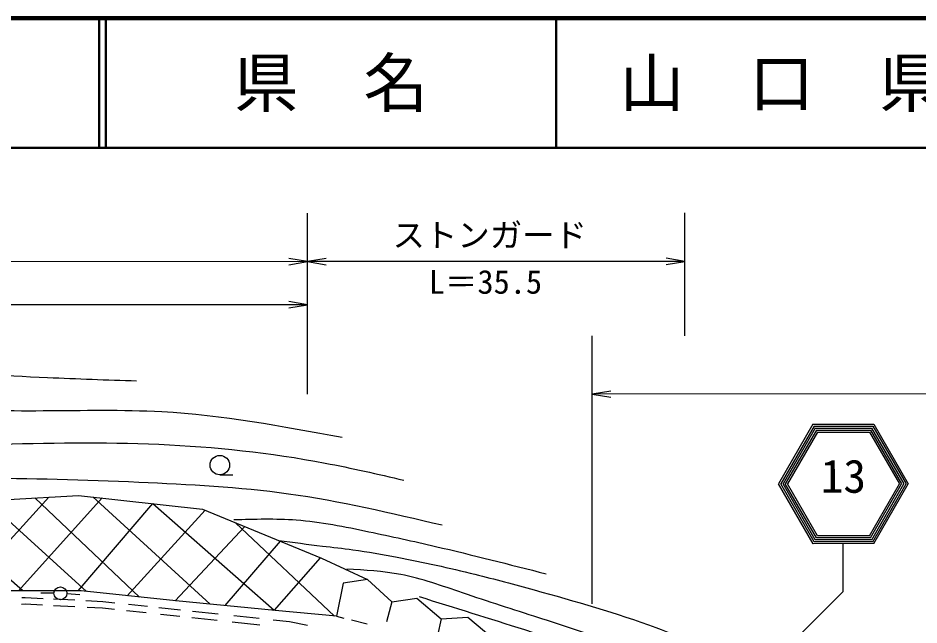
# Model space of a CAD drawing. Units: millimetres, scale not verified. Extents: x 40000 to 680000, y 20000 to 380000.
# Drawn here: x 291488 to 360966, y 333234 to 380000 of the extents above; entities that cross this region are included whole.
import ezdxf
from ezdxf.enums import TextEntityAlignment as Align

# ---------------------------------------------------------------- set-up
doc = ezdxf.new("R2010")
doc.units = ezdxf.units.MM
doc.header["$LTSCALE"] = 1000
for name, color, linetype, lineweight in [('M-BGD', 7, 'Continuous', 25), ('M-STR-STR3', 7, 'Continuous', 25), ('M-STR-STRC', 7, 'Continuous', 25), ('M-TTL', 2, 'Continuous', 140), ('M-TTL-LINE', 7, 'Continuous', 50)]:
    doc.layers.add(name, color=color, linetype=linetype, lineweight=lineweight)
doc.layers.add('M-TTL-TXT', color=7, linetype='Continuous')
doc.styles.add('ＭＳ ゴシック', font='')
doc.styles.get('ＭＳ ゴシック').set_extended_font_data('MS Gothic')

# ---------------------------------------------------------------- blocks, each defined once
blk = doc.blocks.new('open_arrow')
at = {"color": 0, "linetype": 'Continuous', "lineweight": -2}
blk.add_lwpolyline([(7.5, 1.25), (0, 0), (7.5, -1.25)], dxfattribs=at)

msp = doc.modelspace()

# ---------------------------------------------------------------- linework, layer by layer
at = {"layer": 'M-BGD'}
for p, q in [((307053, 344803), (308053, 344803)), ((293869, 343086), (287148, 335699)), ((296768, 335822), (289118, 342749)), ((290738, 342904), (296143, 343218)), ((297968, 343018), (291513, 335857)), ((292775, 343022), (300861, 335385)), ((301855, 342590), (296093, 335865)), ((296143, 343218), (305708, 342166)), ((297246, 343097), (306293, 334836)), ((301878, 342588), (311247, 334365)), ((291869, 335858), (284520, 342290)), ((305927, 342076), (299913, 335486)), ((305708, 342166), (314880, 338374)), ((308984, 340812), (303618, 335090)), ((315892, 333923), (308251, 341115)), ((311707, 339686), (307447, 334726)), ((314778, 338416), (311233, 334377)), ((314880, 338374), (318433, 336749)), ((316554, 336456), (316048, 333908)), ((318433, 336749), (316554, 336456)), ((318433, 336749), (320306, 335029)), ((296365, 335865), (289831, 335854)), ((294252, 335676), (293254, 335674)), ((295257, 335648), (296258, 335590)), ((303649, 335087), (296365, 335865)), ((291782, 335344), (292050, 335350)), ((292050, 335350), (293434, 335280)), ((294233, 335240), (295863, 335159)), ((296717, 335116), (298035, 335049)), ((298035, 335049), (298965, 334949)), ((311315, 334358), (303649, 335087)), ((320306, 335029), (319914, 333483)), ((320306, 335029), (322252, 335307)), ((322252, 335307), (324131, 333708)), ((291763, 334844), (292042, 334850)), ((292042, 334850), (293386, 334782)), ((294220, 334740), (295870, 334658)), ((296828, 334609), (297995, 334551)), ((297995, 334551), (298929, 334450)), ((299852, 334351), (301363, 334188)), ((300014, 334836), (301467, 334679)), ((302350, 334584), (304011, 334405)), ((304935, 334306), (306921, 334092)), ((316048, 333908), (311315, 334358)), ((302467, 334069), (303974, 333906)), ((304898, 333807), (306857, 333596)), ((308119, 333962), (310090, 333750)), ((311164, 333634), (312433, 333497)), ((312433, 333497), (313802, 333207)), ((316048, 333908), (316618, 333769)), ((317209, 333625), (318415, 333331)), ((324131, 333708), (323825, 332427)), ((324131, 333708), (326184, 333846)), ((326184, 333846), (328110, 332217)), ((308014, 333471), (310134, 333242))]:
    msp.add_line(p, q, dxfattribs=at)
for centre, radius in [((307053, 345553), 750), ((294756, 335673), 500)]:
    msp.add_circle(centre, radius, dxfattribs=at)
for points, knots in [([(271949, 351564), (275739, 352013), (279528, 352462), (283329, 352563), (286802, 352655), (290286, 352456), (293765, 352304), (296055, 352204), (298345, 352124), (300634, 352043)], [0, 0, 0, 0, 1, 1, 1, 2, 2, 2, 3, 3, 3, 3]), ([(276860, 349690), (279431, 349735), (282001, 349779), (284571, 349782), (287518, 349785), (290465, 349734), (293416, 349748), (296472, 349761), (299533, 349845), (302575, 349674), (307242, 349412), (311865, 348552), (316487, 347693)], [0, 0, 0, 0, 1, 1, 1, 2, 2, 2, 3, 3, 3, 4, 4, 4, 4]), ([(278071, 346853), (281850, 346956), (285628, 347059), (289408, 347150), (293723, 347254), (298040, 347343), (302353, 347157), (306650, 346971), (310944, 346511), (315167, 345710), (317204, 345324), (319224, 344858), (321244, 344393)], [0, 0, 0, 0, 1, 1, 1, 2, 2, 2, 3, 3, 3, 4, 4, 4, 4]), ([(324191, 340917), (320259, 341840), (316328, 342763), (312342, 343321), (308525, 343855), (304658, 344053), (300796, 344218), (296609, 344397), (292428, 344537), (288246, 344513), (285092, 344495), (281937, 344383), (278782, 344271)], [0, 0, 0, 0, 1, 1, 1, 2, 2, 2, 3, 3, 3, 4, 4, 4, 4]), ([(308135, 341351), (309741, 341401), (311348, 341450), (312943, 341330), (314826, 341189), (316692, 340812), (318548, 340421), (320268, 340059), (321979, 339685), (323685, 339289), (326537, 338626), (329376, 337899), (332215, 337172)], [0, 0, 0, 0, 1, 1, 1, 2, 2, 2, 3, 3, 3, 4, 4, 4, 4]), ([(311603, 339742), (312721, 339596), (313840, 339450), (314960, 339318), (315746, 339225), (316532, 339138), (317316, 339030), (318459, 338873), (319596, 338670), (320730, 338452), (322737, 338066), (324735, 337631), (326720, 337142), (328253, 336764), (329779, 336354), (331303, 335935), (334460, 335067), (337609, 334160), (340682, 333032), (342796, 332256), (344874, 331376), (346908, 330408), (349537, 329158), (352094, 327763), (354609, 326292), (357345, 324693), (360032, 323005), (362596, 321150), (364884, 319494), (367073, 317703), (369268, 315916), (371767, 313881), (374272, 311849), (376583, 309610), (377815, 308417), (378992, 307164), (380172, 305919), (381588, 304423), (383007, 302938), (384501, 301507), (385781, 300282), (387115, 299096), (388179, 297700), (388932, 296713), (389550, 295620), (390167, 294527)], [0, 0, 0, 0, 1, 1, 1, 2, 2, 2, 3, 3, 3, 4, 4, 4, 5, 5, 5, 6, 6, 6, 7, 7, 7, 8, 8, 8, 9, 9, 9, 10, 10, 10, 11, 11, 11, 12, 12, 12, 13, 13, 13, 14, 14, 14, 15, 15, 15, 15]), ([(383507, 295643), (382766, 296951), (382025, 298258), (381191, 299505), (380427, 300646), (379585, 301737), (378706, 302794), (377849, 303825), (376957, 304825), (376031, 305794), (375017, 306856), (373963, 307881), (372881, 308874), (371799, 309868), (370688, 310831), (369595, 311813), (367978, 313266), (366399, 314762), (364748, 316177), (363430, 317306), (362065, 318384), (360655, 319396), (358985, 320595), (357250, 321701), (355548, 322856), (354371, 323655), (353210, 324478), (352007, 325235), (350326, 326293), (348565, 327223), (346770, 328079), (345030, 328909), (343259, 329669), (341466, 330370), (339841, 331006), (338198, 331594), (336547, 332161), (334917, 332721), (333279, 333261), (331640, 333790), (329684, 334421), (327726, 335036), (325772, 335703), (324196, 336241), (322622, 336812), (320999, 337121), (319637, 337381), (318239, 337456), (316842, 337532)], [0, 0, 0, 0, 1, 1, 1, 2, 2, 2, 3, 3, 3, 4, 4, 4, 5, 5, 5, 6, 6, 6, 7, 7, 7, 8, 8, 8, 9, 9, 9, 10, 10, 10, 11, 11, 11, 12, 12, 12, 13, 13, 13, 14, 14, 14, 15, 15, 15, 16, 16, 16, 16]), ([(322419, 335418), (325128, 334579), (327838, 333739), (330543, 332874), (334154, 331719), (337757, 330517), (341217, 328977), (343571, 327929), (345859, 326725), (348068, 325397), (351244, 323487), (354256, 321319), (357230, 319110), (360954, 316344), (364617, 313512), (368121, 310455), (371854, 307199), (375406, 303689), (378327, 299713), (379505, 298110), (380581, 296431), (381657, 294752)], [0, 0, 0, 0, 1, 1, 1, 2, 2, 2, 3, 3, 3, 4, 4, 4, 5, 5, 5, 6, 6, 6, 7, 7, 7, 7])]:
    msp.add_open_spline(points, degree=3, knots=knots, dxfattribs=at)
at = {"layer": 'M-STR-STR3'}
for p, q in [((313821, 351007), (313814, 364976)), ((342918, 355525), (342913, 364991)), ((313816, 361233), (71155, 361106)), ((342915, 361248), (313816, 361233)), ((313818, 357906), (214308, 357854)), ((335774, 334861), (335763, 355522)), ((431534, 351068), (335765, 351019))]:
    msp.add_line(p, q, dxfattribs=at)
at = {"layer": 'M-STR-STRC'}
for p, q in [((352793, 348697), (350140, 344096)), ((352880, 348547), (350313, 344096)), ((352967, 348397), (350486, 344096)), ((353053, 348247), (350660, 344096)), ((353140, 348097), (350833, 344096)), ((352793, 348697), (357486, 348699)), ((352880, 348547), (357400, 348549)), ((352967, 348397), (357313, 348399)), ((353053, 348247), (357227, 348249)), ((353140, 348097), (357140, 348099)), ((357140, 348099), (359452, 344100)), ((357227, 348249), (359625, 344100)), ((357313, 348399), (359798, 344101)), ((357400, 348549), (359971, 344101)), ((357486, 348699), (360144, 344101)), ((352798, 339497), (350140, 344096)), ((352885, 339647), (350313, 344096)), ((352971, 339797), (350486, 344096)), ((353058, 339947), (350660, 344096)), ((353144, 340097), (350833, 344096)), ((357144, 340099), (359452, 344100)), ((357231, 339949), (359625, 344100)), ((357318, 339799), (359798, 344101)), ((357404, 339649), (359971, 344101)), ((357491, 339499), (360144, 344101)), ((357318, 339799), (352971, 339797)), ((357231, 339949), (353058, 339947)), ((357144, 340099), (353144, 340097)), ((357491, 339499), (352798, 339497)), ((357404, 339649), (352885, 339647)), ((355095, 339498), (355097, 335799)), ((355097, 335799), (344329, 325064))]:
    msp.add_line(p, q, dxfattribs=at)
at = {"layer": 'M-TTL'}
msp.add_line((680000, 380000), (40000, 380000), dxfattribs=at)
at = {"layer": 'M-TTL-LINE'}
for p, q in [((297750, 380000), (297750, 370000)), ((298250, 380000), (298250, 370000)), ((333000, 380000), (333000, 370000)), ((40000, 370000), (680000, 370000))]:
    msp.add_line(p, q, dxfattribs=at)

# ---------------------------------------------------------------- block references
at = {"layer": 'M-STR-STR3', "xscale": 193, "yscale": 193, "rotation": 180}
for p in [(313816, 361233), (342915, 361248), (313818, 357906)]:
    msp.add_blockref('open_arrow', p, dxfattribs=at)
at = {"layer": 'M-STR-STR3', "xscale": 193, "yscale": 193}
for p in [(313816, 361233), (335765, 351019)]:
    msp.add_blockref('open_arrow', p, dxfattribs=at)

# ---------------------------------------------------------------- texts
at = {"layer": 'M-STR-STR3', "style": 'ＭＳ ゴシック'}
for s, p in [('ストンガード', (320365, 364187)), ('L＝35.5', (323169, 360586))]:
    msp.add_text(s, height=1833, rotation=0.03, dxfattribs=at).set_placement(p, align=Align.TOP_LEFT)
at = {"layer": 'M-STR-STRC', "style": 'ＭＳ ゴシック'}
msp.add_text('13', height=2566, rotation=0.03, dxfattribs=at).set_placement((353393, 342647), align=Align.BOTTOM_LEFT)
at = {"layer": 'M-TTL-TXT', "style": 'ＭＳ ゴシック'}
for s, p in [('県\u3000名', (315625, 375000)), ('山\u3000口\u3000県', (350375, 375000))]:
    msp.add_text(s, height=3666, dxfattribs=at).set_placement(p, align=Align.MIDDLE_CENTER)

doc.saveas('drawing.dxf')
